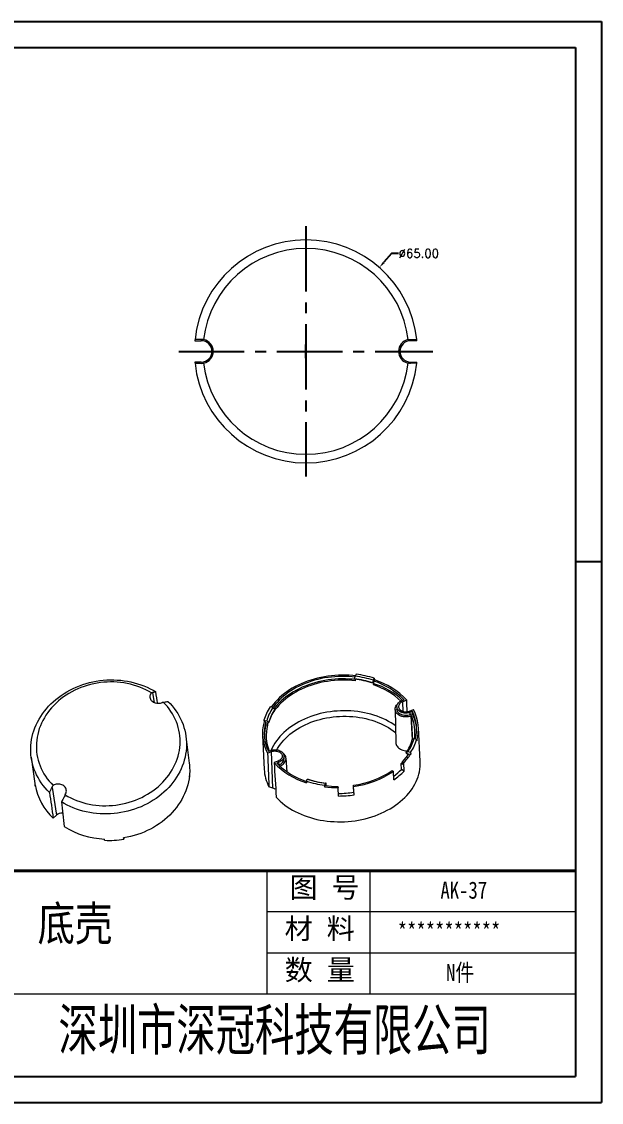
# Model space of a CAD drawing. Header units: inches. Extents: x 898 to 1873, y 462 to 777.
# Drawn here: x 1703.6 to 1872.6, y 462.3 to 777.3 of the extents above; entities that cross this region are included whole.
import ezdxf

# ---------------------------------------------------------------- set-up
doc = ezdxf.new("R2010")
doc.units = ezdxf.units.IN
doc.linetypes.add('CENTER2', pattern=[28.575, 19.05, -3.175, 3.175, -3.175])
doc.layers.add('文字', color=81, linetype='Continuous')
doc.layers.add('粗实线', color=7, linetype='Continuous', lineweight=30)
doc.layers.add('细实线', color=3, linetype='Continuous', lineweight=9)
doc.styles.get("Standard").update_dxf_attribs({"font": 'txt', "bigfont": 'gbcbig.shx'})
doc.styles.add('宋体', font='', dxfattribs={"width": 0.8, "height": 3.5})
doc.styles.add('长仿宋', font='', dxfattribs={"width": 0.7, "height": 4})
doc.styles.get('宋体').set_extended_font_data('SimSun')
doc.styles.get('长仿宋').set_extended_font_data('SimSun')
doc.dimstyles.new('2.5', dxfattribs={"dimtxt": 2.5, "dimasz": 2, "dimexe": 0.18, "dimexo": 0.0625, "dimgap": 0.09, "dimtad": 0, "dimtih": 1, "dimtoh": 1, "dimzin": 0, "dimdsep": 46, "dimtxsty": 'Standard', "dimcen": 2, "dimadec": 0, "dimazin": 0, "dimtfac": 1, "dimtofl": 0, "dimtmove": 0, "dimatfit": 3, "dimfxl": 1, "dimtolj": 1, "dimtzin": 0, "dimarcsym": 0})

# ---------------------------------------------------------------- blocks, each defined once
blk = doc.blocks.new('*D36')
at = {"color": 0, "lineweight": -2}
for p, q in [((1811.49, 709.78), (1809.22, 707.19)), ((1813.49, 709.78), (1811.49, 709.78)), ((1784.49, 681.23), (1788.49, 681.23)), ((1786.49, 679.23), (1786.49, 683.23))]:
    blk.add_line(p, q, dxfattribs=at)
at = {"color": 0}
blk.add_solid([(1808.97, 707.41), (1809.47, 706.97), (1807.9, 705.68)], dxfattribs=at)
at = {"layer": 'Defpoints', "color": 0}
for p in [(1807.9, 705.68), (1765.09, 656.78)]:
    blk.add_point(p, dxfattribs=at)
at = {"color": 0, "insert": (1819.41, 709.78), "char_height": 2.5, "attachment_point": 5}
blk.add_mtext('\\A1;∅65.00', dxfattribs=at)

msp = doc.modelspace()

# ---------------------------------------------------------------- linework, layer by layer
for p, q in [((1427.12, 777.347), (1872.62, 777.347)), ((1872.62, 777.347), (1872.62, 462.347)), ((1442.12, 769.847), (1865.12, 769.847)), ((1865.12, 769.847), (1865.12, 469.847)), ((1872.62, 619.847), (1865.12, 619.847)), ((1442.12, 469.847), (1865.12, 469.847)), ((1427.12, 462.347), (1872.62, 462.347))]:
    msp.add_line(p, q)
at = {"color": 1, "linetype": 'CENTER2'}
for p, q in [((1786.494, 717.731), (1786.494, 644.731)), ((1749.494, 681.231), (1823.494, 681.231))]:
    msp.add_line(p, q, dxfattribs=at)
at = {"color": 7, "linetype": 'Continuous', "lineweight": 15}
for p, q in [((1754.143, 684.33), (1755.994, 684.33)), ((1755.994, 684.719), (1755.994, 684.33)), ((1816.994, 684.719), (1816.994, 684.33)), ((1818.846, 684.33), (1816.994, 684.33)), ((1755.994, 678.132), (1754.143, 678.132)), ((1755.994, 677.743), (1755.994, 678.132)), ((1816.994, 677.743), (1816.994, 678.132)), ((1816.994, 678.132), (1818.846, 678.132)), ((1800.668, 585.772), (1800.769, 586.258)), ((1800.808, 586.253), (1800.869, 586.545)), ((1801.14, 587.13), (1800.869, 586.545)), ((1806.168, 585.374), (1806.439, 585.959)), ((1806.439, 585.959), (1806.464, 585.474)), ((1800.673, 585.675), (1800.668, 585.772)), ((1800.838, 585.655), (1800.861, 585.187)), ((1806.072, 585.094), (1805.971, 584.608)), ((1805.976, 584.511), (1805.971, 584.608)), ((1805.976, 584.511), (1806.089, 584.755)), ((1806.089, 584.755), (1806.072, 585.094)), ((1806.168, 585.374), (1806.107, 585.082)), ((1806.107, 585.082), (1806.161, 584.016)), ((1806.161, 584.016), (1806.33, 584.381)), ((1806.464, 585.474), (1806.294, 585.108)), ((1806.33, 584.381), (1806.294, 585.108)), ((1814.496, 579.463), (1815.133, 579.706)), ((1776.853, 577.411), (1776.052, 577.588)), ((1776.853, 577.411), (1777.407, 576.906)), ((1777.412, 576.809), (1777.407, 576.906)), ((1812.49, 576.904), (1812.729, 567.198)), ((1812.998, 577.617), (1813.034, 576.889)), ((1815.89, 579.571), (1814.728, 579.129)), ((1816.649, 576.372), (1817.81, 576.814)), ((1774.262, 573.72), (1774.286, 573.236)), ((1774.262, 573.72), (1775.063, 573.544)), ((1775.617, 573.038), (1775.063, 573.544)), ((1777.105, 576.332), (1777.114, 576.155)), ((1817.518, 576.281), (1816.881, 576.038)), ((1816.917, 575.311), (1816.881, 576.038)), ((1817.555, 575.553), (1816.917, 575.311)), ((1817.254, 575.002), (1817.158, 574.966)), ((1817.555, 575.553), (1817.518, 576.281)), ((1774.787, 573.125), (1774.286, 573.236)), ((1774.787, 573.125), (1774.823, 572.398)), ((1774.823, 572.398), (1775.324, 572.287)), ((1775.288, 573.015), (1775.324, 572.287)), ((1775.288, 573.015), (1775.622, 572.941)), ((1775.622, 572.941), (1775.617, 573.038)), ((1819.776, 561.668), (1819.281, 571.608)), ((1752.573, 561.246), (1751.55, 568.948)), ((1773.837, 569.342), (1774.333, 559.402)), ((1817.491, 568.106), (1818.006, 568.376)), ((1818.006, 568.376), (1818.808, 568.2)), ((1818.808, 568.2), (1818.832, 567.715)), ((1775.307, 564.137), (1776.469, 564.578)), ((1775.599, 564.67), (1776.237, 564.912)), ((1776.888, 553.938), (1776.469, 564.578)), ((1816.216, 564.509), (1815.701, 564.239)), ((1815.706, 564.142), (1815.701, 564.239)), ((1815.706, 564.142), (1816.04, 564.068)), ((1816.04, 564.068), (1816.076, 563.341)), ((1817.017, 564.332), (1816.216, 564.509)), ((1816.541, 563.958), (1817.041, 563.847)), ((1817.017, 564.332), (1817.041, 563.847)), ((1706.446, 562.959), (1707.469, 555.257)), ((1778.389, 561.821), (1777.228, 561.379)), ((1778.622, 561.487), (1777.985, 561.245)), ((1778.658, 560.76), (1778.511, 560.704)), ((1778.658, 560.76), (1778.622, 561.487)), ((1780.156, 562.607), (1780.12, 563.334)), ((1780.997, 558.671), (1780.696, 562.676)), ((1814.352, 559.407), (1814.267, 561.105)), ((1814.664, 560.864), (1814.267, 561.105)), ((1814.664, 560.864), (1814.628, 561.591)), ((1815.024, 561.35), (1814.628, 561.591)), ((1815.145, 558.925), (1815.024, 561.35)), ((1816.105, 563.334), (1816.076, 563.341)), ((1778.838, 560.391), (1778.899, 560.414)), ((1811.618, 559.06), (1812.015, 558.819)), ((1812.136, 556.394), (1812.015, 558.819)), ((1815.145, 558.925), (1814.352, 559.407)), ((1707.584, 554.52), (1707.536, 554.878)), ((1707.584, 554.52), (1707.604, 554.521)), ((1752.616, 557.184), (1752.524, 557.179)), ((1752.616, 557.184), (1752.568, 557.542)), ((1786.63, 555.962), (1786.901, 556.546)), ((1786.63, 555.962), (1786.654, 555.477)), ((1786.901, 556.546), (1786.976, 556.547)), ((1787.012, 556.535), (1787.137, 556.537)), ((1792.201, 555.375), (1791.929, 554.791)), ((1791.929, 554.791), (1791.953, 554.306)), ((1791.953, 554.306), (1792.123, 554.671)), ((1792.276, 555.376), (1792.201, 555.375)), ((1792.276, 555.376), (1792.293, 555.036)), ((1792.293, 555.036), (1792.312, 554.648)), ((1792.44, 555.373), (1792.314, 555.371)), ((1792.331, 555.032), (1792.314, 555.371)), ((1792.331, 555.032), (1792.444, 555.276)), ((1792.444, 555.276), (1792.44, 555.373)), ((1795.841, 554.446), (1795.876, 554.067)), ((1800.412, 554.406), (1800.377, 554.785)), ((1800.414, 554.057), (1800.377, 554.785)), ((1800.463, 552.739), (1800.379, 554.436)), ((1800.414, 554.057), (1800.379, 554.436)), ((1800.533, 551.981), (1800.412, 554.406)), ((1712.499, 554.157), (1713.757, 546.015)), ((1795.997, 551.643), (1795.876, 554.067)), ((1800.533, 551.981), (1800.463, 552.739)), ((1713.757, 546.015), (1712.868, 545.176)), ((1727.824, 538.737), (1727.776, 539.095)), ((1733.409, 539.059), (1733.361, 539.417)), ((1733.397, 539.423), (1733.409, 539.059))]:
    msp.add_line(p, q, dxfattribs=at)
at = {"color": 8, "linetype": 'Continuous', "lineweight": 15}
for p, q in [((1741.789, 581.798), (1742.248, 578.831)), ((1814.84, 576.292), (1814.728, 579.129)), ((1817.568, 568.146), (1817.158, 574.966)), ((1778.904, 560.331), (1778.899, 560.414))]:
    msp.add_line(p, q, dxfattribs=at)
at = {"color": 7, "linetype": 'Continuous', "lineweight": 15, "flags": 128}
for points in [[(1800.928, 586.673), (1800.142, 586.755), (1799.112, 586.832), (1798.077, 586.874), (1797.039, 586.882), (1795.999, 586.856), (1794.961, 586.796), (1793.926, 586.701), (1792.897, 586.573), (1791.875, 586.41), (1790.864, 586.215), (1789.864, 585.987), (1788.878, 585.726), (1787.908, 585.434), (1786.956, 585.11), (1786.024, 584.755), (1785.114, 584.371), (1784.228, 583.958), (1783.368, 583.516), (1782.536, 583.048), (1781.733, 582.553), (1780.96, 582.033), (1780.221, 581.488), (1779.515, 580.921), (1778.845, 580.332), (1778.212, 579.722), (1777.618, 579.093), (1777.063, 578.446), (1776.549, 577.782), (1776.36, 577.52)], [(1800.818, 586.301), (1800, 586.385), (1798.998, 586.457), (1797.991, 586.497), (1796.981, 586.503), (1795.97, 586.476), (1794.96, 586.416), (1793.954, 586.323), (1792.953, 586.197), (1791.96, 586.038), (1790.976, 585.848), (1790.003, 585.625), (1789.044, 585.371), (1788.101, 585.086), (1787.175, 584.771), (1786.269, 584.427), (1785.384, 584.053), (1784.522, 583.651), (1783.685, 583.222), (1782.875, 582.767), (1782.093, 582.286), (1781.341, 581.781), (1780.621, 581.252), (1779.934, 580.701), (1779.281, 580.129), (1778.663, 579.536), (1778.083, 578.925), (1777.541, 578.297), (1777.039, 577.652), (1776.858, 577.403)], [(1711.729, 552.677), (1711.083, 553.337), (1710.473, 554.022), (1709.901, 554.731), (1709.368, 555.463), (1708.875, 556.217), (1708.423, 556.99), (1708.012, 557.781), (1707.644, 558.589), (1707.319, 559.412), (1707.038, 560.248), (1706.802, 561.096), (1706.611, 561.954), (1706.465, 562.82), (1706.365, 563.692), (1706.311, 564.568), (1706.303, 565.448), (1706.341, 566.328), (1706.426, 567.208), (1706.555, 568.085), (1706.731, 568.958), (1706.951, 569.825), (1707.217, 570.684), (1707.526, 571.533), (1707.879, 572.371), (1708.275, 573.196), (1708.713, 574.007), (1709.193, 574.8), (1709.712, 575.576), (1710.271, 576.333), (1710.867, 577.068), (1711.501, 577.781), (1712.169, 578.47), (1712.873, 579.133), (1713.608, 579.77), (1714.375, 580.379), (1715.172, 580.958), (1715.997, 581.507), (1716.848, 582.024), (1717.724, 582.509), (1718.622, 582.96), (1719.542, 583.377), (1720.481, 583.758), (1721.437, 584.103), (1722.409, 584.411), (1723.393, 584.682), (1724.39, 584.915), (1725.395, 585.109), (1726.408, 585.265), (1727.427, 585.381), (1728.448, 585.458), (1729.47, 585.495), (1730.492, 585.493), (1731.511, 585.45), (1732.524, 585.369), (1733.53, 585.248), (1734.527, 585.088), (1735.513, 584.889), (1736.486, 584.651), (1737.443, 584.376), (1738.384, 584.063), (1739.305, 583.713), (1740.205, 583.328), (1741.083, 582.907), (1741.936, 582.452), (1742.763, 581.963)], [(1741.451, 581.709), (1740.65, 582.173), (1739.823, 582.604), (1738.972, 582.999), (1738.099, 583.359), (1737.205, 583.682), (1736.293, 583.969), (1735.365, 584.217), (1734.422, 584.427), (1733.467, 584.599), (1732.502, 584.731), (1731.529, 584.824), (1730.55, 584.877), (1729.568, 584.89), (1728.584, 584.864), (1727.6, 584.798), (1726.62, 584.692), (1725.644, 584.547), (1724.676, 584.363), (1723.716, 584.14), (1722.769, 583.879), (1721.834, 583.58), (1720.915, 583.245), (1720.014, 582.873), (1719.133, 582.466), (1718.273, 582.025), (1717.436, 581.55), (1716.624, 581.042), (1715.84, 580.504), (1715.084, 579.935), (1714.359, 579.337), (1713.666, 578.712), (1713.006, 578.06), (1712.381, 577.384), (1711.793, 576.685), (1711.243, 575.964), (1710.731, 575.223), (1710.26, 574.463), (1709.829, 573.687), (1709.441, 572.895), (1709.095, 572.09), (1708.793, 571.274), (1708.535, 570.447), (1708.323, 569.613), (1708.155, 568.773), (1708.034, 567.928), (1707.958, 567.082), (1707.928, 566.234), (1707.945, 565.388), (1708.008, 564.545), (1708.117, 563.708), (1708.272, 562.877), (1708.472, 562.055), (1708.717, 561.243), (1709.007, 560.444), (1709.34, 559.659), (1709.717, 558.89), (1710.136, 558.139), (1710.596, 557.406), (1711.097, 556.695), (1711.637, 556.006), (1712.215, 555.34), (1712.829, 554.701)], [(1800.861, 585.187), (1799.859, 585.29), (1798.85, 585.359), (1797.836, 585.394), (1796.819, 585.395), (1795.801, 585.361), (1794.786, 585.292), (1793.774, 585.19), (1792.769, 585.053), (1791.771, 584.883), (1790.785, 584.679), (1789.811, 584.443), (1788.853, 584.174), (1787.911, 583.873), (1786.988, 583.542), (1786.087, 583.18), (1785.209, 582.788), (1784.356, 582.368), (1783.529, 581.92), (1782.732, 581.445), (1781.965, 580.944), (1781.23, 580.419), (1780.529, 579.87), (1779.863, 579.299), (1779.235, 578.707), (1778.644, 578.095), (1778.093, 577.465), (1777.583, 576.818), (1777.114, 576.155)], [(1800.842, 585.575), (1800.036, 585.658), (1799.034, 585.73), (1798.027, 585.77), (1797.017, 585.776), (1796.006, 585.749), (1794.997, 585.689), (1793.99, 585.596), (1792.989, 585.47), (1791.996, 585.311), (1791.012, 585.12), (1790.039, 584.898), (1789.081, 584.644), (1788.137, 584.359), (1787.212, 584.044), (1786.305, 583.699), (1785.42, 583.326), (1784.559, 582.924), (1783.722, 582.495), (1782.911, 582.04), (1782.13, 581.559), (1781.378, 581.053), (1780.657, 580.525), (1779.97, 579.974), (1779.317, 579.401), (1778.7, 578.809), (1778.12, 578.198), (1777.578, 577.57), (1777.201, 577.093)], [(1744.93, 578.997), (1744.643, 578.838), (1744.336, 578.713), (1744.013, 578.625), (1743.681, 578.575), (1743.347, 578.565), (1743.015, 578.594), (1742.693, 578.662), (1742.387, 578.767), (1742.102, 578.909), (1741.844, 579.083), (1741.617, 579.287), (1741.426, 579.517), (1741.275, 579.768), (1741.165, 580.036), (1741.1, 580.317), (1741.08, 580.603), (1741.107, 580.891), (1741.178, 581.175), (1741.293, 581.45), (1741.451, 581.709)], [(1746.268, 579.229), (1746.914, 578.57), (1747.523, 577.884), (1748.095, 577.175), (1748.628, 576.443), (1749.122, 575.69), (1749.574, 574.916), (1749.985, 574.125), (1750.353, 573.317), (1750.678, 572.494), (1750.958, 571.658), (1751.195, 570.81), (1751.386, 569.952), (1751.531, 569.087), (1751.631, 568.215), (1751.685, 567.338), (1751.693, 566.458), (1751.655, 565.578), (1751.571, 564.698), (1751.441, 563.821), (1751.266, 562.948), (1751.045, 562.081), (1750.78, 561.222), (1750.47, 560.373), (1750.117, 559.535), (1749.721, 558.71), (1749.283, 557.9), (1748.804, 557.106), (1748.285, 556.33), (1747.726, 555.573), (1747.129, 554.838), (1746.496, 554.125), (1745.827, 553.436), (1745.124, 552.773), (1744.388, 552.136), (1743.621, 551.528), (1742.825, 550.948), (1742, 550.399), (1741.149, 549.882), (1740.273, 549.397), (1739.375, 548.946), (1738.455, 548.53), (1737.516, 548.148), (1736.56, 547.803), (1735.588, 547.495), (1734.603, 547.224), (1733.607, 546.991), (1732.601, 546.797), (1731.588, 546.642), (1730.57, 546.525), (1729.549, 546.449), (1728.526, 546.411), (1727.505, 546.414), (1726.486, 546.456), (1725.473, 546.537), (1724.466, 546.659), (1723.469, 546.819), (1722.484, 547.018), (1721.511, 547.255), (1720.553, 547.531), (1719.613, 547.843), (1718.692, 548.193), (1717.792, 548.579), (1716.914, 549), (1716.061, 549.455), (1715.234, 549.944)], [(1716.308, 551.988), (1717.109, 551.524), (1717.936, 551.094), (1718.787, 550.698), (1719.66, 550.338), (1720.554, 550.015), (1721.466, 549.729), (1722.394, 549.48), (1723.337, 549.27), (1724.292, 549.099), (1725.257, 548.966), (1726.23, 548.874), (1727.209, 548.82), (1728.191, 548.807), (1729.175, 548.833), (1730.159, 548.9), (1731.139, 549.005), (1732.115, 549.151), (1733.083, 549.335), (1734.043, 549.558), (1734.99, 549.819), (1735.925, 550.117), (1736.843, 550.453), (1737.745, 550.824), (1738.626, 551.231), (1739.486, 551.673), (1740.323, 552.148), (1741.135, 552.655), (1741.919, 553.194), (1742.675, 553.763), (1743.4, 554.36), (1744.093, 554.985), (1744.753, 555.637), (1745.377, 556.313), (1745.966, 557.012), (1746.516, 557.733), (1747.028, 558.475), (1747.499, 559.234), (1747.93, 560.011), (1748.318, 560.802), (1748.664, 561.607), (1748.966, 562.424), (1749.223, 563.25), (1749.436, 564.084), (1749.604, 564.924), (1749.725, 565.769), (1749.801, 566.616), (1749.83, 567.463), (1749.814, 568.309), (1749.751, 569.152), (1749.642, 569.99), (1749.487, 570.821), (1749.287, 571.643), (1749.042, 572.454), (1748.752, 573.253), (1748.418, 574.038), (1748.042, 574.807), (1747.623, 575.559), (1747.163, 576.291), (1746.662, 577.003), (1746.122, 577.692), (1745.544, 578.357), (1744.93, 578.997)], [(1812.608, 572.099), (1812.085, 572.463), (1811.347, 572.935), (1810.578, 573.381), (1809.78, 573.8), (1808.955, 574.192), (1808.105, 574.555), (1807.23, 574.888), (1806.334, 575.192), (1805.419, 575.465), (1804.485, 575.706), (1803.535, 575.916), (1802.572, 576.094), (1801.596, 576.239), (1800.611, 576.351), (1799.618, 576.429), (1798.62, 576.475), (1797.619, 576.487), (1796.616, 576.465), (1795.614, 576.411), (1794.615, 576.322), (1793.621, 576.201), (1792.635, 576.047), (1791.657, 575.86), (1790.692, 575.642), (1789.74, 575.391), (1788.804, 575.109), (1787.885, 574.797), (1786.986, 574.455), (1786.108, 574.084), (1785.254, 573.685), (1784.425, 573.258), (1783.623, 572.805), (1782.849, 572.325), (1782.106, 571.822), (1781.395, 571.295), (1780.718, 570.745), (1780.075, 570.175), (1779.468, 569.584), (1778.9, 568.975), (1778.369, 568.348), (1777.879, 567.705), (1777.43, 567.047), (1777.023, 566.377), (1776.658, 565.694), (1776.337, 565.001), (1776.311, 564.94)], [(1817.158, 574.966), (1816.798, 574.848), (1816.422, 574.761), (1816.036, 574.708), (1815.646, 574.689), (1815.256, 574.703), (1814.874, 574.752), (1814.504, 574.833), (1814.152, 574.946), (1813.822, 575.09), (1813.521, 575.262), (1813.251, 575.46), (1813.018, 575.68), (1812.824, 575.92), (1812.672, 576.176), (1812.565, 576.445), (1812.504, 576.722), (1812.49, 577.003), (1812.523, 577.285), (1812.603, 577.562), (1812.728, 577.832), (1812.897, 578.09), (1813.108, 578.333), (1813.188, 578.412)], [(1816.881, 576.038), (1816.556, 575.933), (1816.216, 575.859), (1815.867, 575.817), (1815.514, 575.809), (1815.165, 575.833), (1814.825, 575.891), (1814.499, 575.98), (1814.194, 576.1), (1813.915, 576.247), (1813.666, 576.421), (1813.451, 576.617), (1813.275, 576.833), (1813.14, 577.064), (1813.048, 577.307), (1813.002, 577.558), (1813.002, 577.812), (1813.047, 578.065), (1813.138, 578.313), (1813.273, 578.55), (1813.449, 578.775), (1813.663, 578.982), (1813.912, 579.167), (1814.191, 579.329), (1814.496, 579.463)], [(1816.917, 575.311), (1816.592, 575.206), (1816.252, 575.132), (1815.903, 575.09), (1815.551, 575.081), (1815.201, 575.106), (1814.861, 575.163), (1814.536, 575.253), (1814.231, 575.372), (1813.951, 575.52), (1813.702, 575.693), (1813.487, 575.89), (1813.311, 576.105), (1813.176, 576.337), (1813.085, 576.58), (1813.038, 576.831), (1813.034, 576.889)], [(1814.728, 579.129), (1814.449, 579.004), (1814.198, 578.85), (1813.98, 578.672), (1813.8, 578.474), (1813.663, 578.259), (1813.57, 578.033), (1813.525, 577.8), (1813.529, 577.566), (1813.58, 577.337), (1813.679, 577.117), (1813.822, 576.911), (1814.007, 576.723), (1814.23, 576.559), (1814.486, 576.421), (1814.768, 576.313), (1815.07, 576.237), (1815.387, 576.195), (1815.71, 576.188), (1816.033, 576.215), (1816.348, 576.277), (1816.649, 576.372)], [(1778.003, 565.111), (1778.209, 565.474), (1778.612, 566.116), (1779.056, 566.744), (1779.54, 567.358), (1780.062, 567.956), (1780.622, 568.536), (1781.218, 569.098), (1781.849, 569.64), (1782.514, 570.16), (1783.21, 570.659), (1783.938, 571.134), (1784.694, 571.584), (1785.477, 572.009), (1786.287, 572.408), (1787.12, 572.779), (1787.975, 573.123), (1788.849, 573.437), (1789.743, 573.722), (1790.652, 573.977), (1791.575, 574.201), (1792.511, 574.394), (1793.457, 574.556), (1794.41, 574.685), (1795.37, 574.782), (1796.333, 574.847), (1797.298, 574.879), (1798.262, 574.878), (1799.224, 574.845), (1800.181, 574.779), (1801.132, 574.68), (1802.073, 574.55), (1803.003, 574.387), (1803.921, 574.193), (1804.823, 573.967), (1805.708, 573.711), (1806.574, 573.425), (1807.419, 573.109), (1808.242, 572.765), (1809.039, 572.392), (1809.811, 571.992), (1810.554, 571.566), (1811.268, 571.115), (1811.95, 570.639), (1812.6, 570.14), (1812.658, 570.093)], [(1812.729, 567.198), (1812.751, 566.956), (1812.82, 566.674), (1812.933, 566.401), (1813.089, 566.139), (1813.286, 565.894), (1813.521, 565.667), (1813.793, 565.462), (1814.095, 565.281), (1814.426, 565.127), (1814.78, 565.003), (1815.153, 564.909), (1815.54, 564.847), (1815.936, 564.817), (1816.068, 564.815)], [(1776.237, 564.912), (1776.562, 565.017), (1776.902, 565.091), (1777.251, 565.133), (1777.603, 565.142), (1777.952, 565.117), (1778.293, 565.06), (1778.618, 564.97), (1778.923, 564.851), (1779.203, 564.703), (1779.452, 564.53), (1779.667, 564.333), (1779.843, 564.118), (1779.978, 563.886), (1780.069, 563.643), (1780.116, 563.392), (1780.116, 563.138), (1780.07, 562.886), (1779.979, 562.638), (1779.845, 562.4), (1779.669, 562.176), (1779.455, 561.969), (1779.206, 561.783), (1778.927, 561.622), (1778.622, 561.487)], [(1776.469, 564.578), (1776.769, 564.673), (1777.084, 564.735), (1777.407, 564.763), (1777.731, 564.755), (1778.047, 564.713), (1778.35, 564.637), (1778.632, 564.529), (1778.887, 564.391), (1779.11, 564.227), (1779.295, 564.04), (1779.439, 563.834), (1779.538, 563.613), (1779.589, 563.384), (1779.592, 563.15), (1779.547, 562.918), (1779.455, 562.692), (1779.317, 562.477), (1779.138, 562.278), (1778.92, 562.1), (1778.668, 561.947), (1778.389, 561.821)], [(1778.899, 560.414), (1779.238, 560.562), (1779.551, 560.738), (1779.834, 560.939), (1780.083, 561.163), (1780.293, 561.405), (1780.462, 561.664), (1780.587, 561.933), (1780.667, 562.211), (1780.7, 562.493), (1780.686, 562.774), (1780.625, 563.051), (1780.518, 563.319), (1780.366, 563.576), (1780.172, 563.816), (1779.939, 564.036), (1779.851, 564.106)], [(1777.857, 551.289), (1778.425, 550.687), (1779.031, 550.106), (1779.674, 549.546), (1780.352, 549.009), (1781.063, 548.494), (1781.808, 548.005), (1782.583, 547.54), (1783.387, 547.102), (1784.219, 546.692), (1785.078, 546.309), (1785.96, 545.955), (1786.865, 545.631), (1787.791, 545.337), (1788.736, 545.074), (1789.697, 544.842), (1790.673, 544.642), (1791.663, 544.475), (1792.663, 544.34), (1793.672, 544.237), (1794.688, 544.168), (1795.709, 544.133), (1796.733, 544.13), (1797.757, 544.161), (1798.78, 544.225), (1799.799, 544.322), (1800.813, 544.452), (1801.819, 544.614), (1802.815, 544.809), (1803.8, 545.036), (1804.771, 545.294), (1805.727, 545.584), (1806.664, 545.903), (1807.583, 546.252), (1808.48, 546.631), (1809.353, 547.037), (1810.202, 547.471), (1811.024, 547.931), (1811.818, 548.417), (1812.582, 548.928), (1813.314, 549.462), (1814.013, 550.018), (1814.678, 550.596), (1815.307, 551.194), (1815.899, 551.811), (1816.453, 552.446), (1816.968, 553.097), (1817.442, 553.764), (1817.874, 554.444), (1818.265, 555.136), (1818.612, 555.839), (1818.916, 556.552), (1819.175, 557.273), (1819.389, 558.001), (1819.558, 558.733), (1819.681, 559.47), (1819.759, 560.208), (1819.79, 560.947), (1819.776, 561.668)], [(1814.267, 561.105), (1814.52, 561.373), (1814.633, 561.496)], [(1815.726, 562.839), (1815.877, 563.051), (1816.076, 563.341)], [(1707.469, 555.257), (1707.489, 555.113), (1707.584, 554.52)], [(1716.308, 551.988), (1716.465, 552.248), (1716.581, 552.522), (1716.652, 552.806), (1716.678, 553.094), (1716.659, 553.381), (1716.594, 553.661), (1716.484, 553.929), (1716.333, 554.181), (1716.142, 554.411), (1715.915, 554.614), (1715.657, 554.789), (1715.372, 554.93), (1715.065, 555.035), (1714.744, 555.103), (1714.412, 555.132), (1714.078, 555.122), (1713.746, 555.072), (1713.423, 554.984), (1713.116, 554.86), (1712.829, 554.701)], [(1752.568, 557.542), (1752.446, 556.651), (1752.277, 555.765), (1752.061, 554.884), (1751.799, 554.011), (1751.491, 553.148), (1751.139, 552.296), (1750.742, 551.457), (1750.302, 550.633), (1749.819, 549.826), (1749.295, 549.037), (1748.731, 548.269), (1748.127, 547.521), (1747.485, 546.797), (1746.807, 546.098), (1746.094, 545.425), (1745.347, 544.779), (1744.568, 544.163), (1743.758, 543.576), (1742.92, 543.021), (1742.054, 542.498), (1741.163, 542.01), (1740.249, 541.555), (1739.314, 541.137), (1738.358, 540.755), (1737.386, 540.41), (1736.398, 540.103), (1735.396, 539.835), (1734.383, 539.607), (1733.361, 539.417)], [(1777.359, 553.74), (1777.689, 553.793), (1777.701, 553.795)]]:
    msp.add_lwpolyline(points, dxfattribs=at)
at = {"color": 7, "linetype": 'Continuous', "lineweight": 15}
for centre, radius, start, end in [((1786.494, 681.231), 32.5, 6.10493, 173.89507), ((1786.494, 681.231), 30, 6.56508, 173.43492), ((1786.494, 681.231), 32.5, 173.89507, 174.52914), ((1755.994, 681.231), 3.099, 270, 90), ((1755.994, 681.231), 3.5, 281.48218, 78.51782), ((1816.994, 681.231), 3.5, 101.48218, 258.51782), ((1816.994, 681.231), 3.099, 90, 270), ((1786.494, 681.231), 32.5, 5.47086, 6.10493), ((1786.494, 681.231), 32.5, 185.47086, 186.10493), ((1786.494, 681.231), 32.5, 186.10493, 353.89507), ((1786.494, 681.231), 30, 186.56508, 353.43492), ((1786.494, 681.231), 32.5, 353.89507, 354.52914), ((1797.335, 557.492), 28.97, 83.11466, 83.19159), ((1797.586, 559.113), 27.627, 71.90149, 83.1751), ((1797.627, 558.654), 28.691, 72.11262, 82.96694), ((1797.572, 559.007), 26.943, 71.83614, 83.40058), ((1797.577, 558.91), 26.943, 71.83614, 83.40058), ((1798.134, 560.958), 25.408, 71.7104, 71.79437), ((1799.897, 564.109), 20.869, 46.80666, 72.5329), ((1800.089, 565.025), 21.02, 44.29926, 72.8301), ((1800.01, 564.038), 21.302, 46.61317, 72.7401), ((1800.359, 565.247), 21.128, 42.68597, 73.20619), ((1787.667, 569.863), 13.95, 146.37227, 163.94573), ((1787.997, 569.905), 13.436, 146.03639, 164.28642), ((1788.237, 569.545), 13.094, 145.79769, 164.52854), ((1788.242, 569.448), 13.094, 145.79769, 164.52854), ((1807.202, 571.016), 12.089, 344.15411, 28.65872), ((1806.823, 570.263), 11.457, 350.39607, 24.43337), ((1806.985, 571.002), 11.782, 346.63654, 26.61783), ((1806.805, 570.205), 12.006, 4.84009, 26.45118), ((1785.916, 569.935), 12.089, 164.15411, 208.65872), ((1786.139, 569.949), 11.788, 164.37093, 206.60912), ((1786.191, 569.207), 11.808, 164.32017, 180.97953), ((1786.366, 569.236), 11.456, 164.55109, 203.02692), ((1804.871, 571.599), 13.094, 325.79769, 344.52854), ((1805.072, 572.015), 13.436, 326.03639, 344.28642), ((1805.402, 572.058), 13.95, 326.37227, 343.94573), ((1802.769, 573.131), 16.547, 315.78015, 326.33276), ((1735.905, 559.04), 16.813, 353.66083, 7.53824), ((1792.758, 575.703), 21.128, 222.68597, 253.20619), ((1792.993, 575.879), 20.962, 224.27844, 252.33789), ((1778.122, 562.725), 2.037, 285.24624, 356.65519), ((1802.919, 573.189), 16.932, 315.63639, 326.51584), ((1786.573, 560.052), 12.258, 183.04049, 207.64611), ((1796.673, 581.44), 26.912, 277.91171, 303.73484), ((1796.674, 581.694), 27.543, 277.79931, 303.84725), ((1800.603, 572.727), 19.143, 306.85839, 315.90897), ((1800.588, 573.177), 20.372, 304.53167, 315.60757), ((1724.943, 558.128), 17.708, 190.57574, 227.00482), ((1795.442, 583.266), 28.691, 252.11262, 262.96694), ((1795.484, 582.807), 27.627, 251.90149, 263.1751), ((1794.95, 580.671), 25.408, 251.7104, 251.79437), ((1795.536, 582.137), 26.943, 251.83614, 263.40058), ((1795.812, 584.754), 30.308, 263.00961, 270.05597), ((1795.749, 584.137), 28.97, 263.11466, 263.19159), ((1795.766, 583.798), 28.97, 263.11466, 263.19159), ((1795.794, 585.087), 31.02, 262.88787, 270.15147), ((1795.961, 582.449), 30.049, 269.99606, 278.61654), ((1795.926, 583.151), 31.508, 270.12847, 278.40729), ((1715.402, 544.219), 2.435, 85.60444, 132.48621), ((1728.768, 563.195), 24.12, 238.06518, 267.64186), ((1729.102, 565.158), 26.452, 267.23076, 279.37102)]:
    msp.add_arc(centre, radius, start, end, dxfattribs=at)
for centre, major_axis, ratio, start_param, end_param in [((1738.416, 495.023), (-104.744, 679.959), 0.0256817, 4.8316091, 4.8366432), ((1792.266, 656.549), (-34.794, 888.385), 0.0232519, 4.6209253, 4.6247206), ((1790.188, 698.224), (-52.415, 874.969), 0.0226472, 4.5618564, 4.5697331), ((1792.266, 656.549), (-34.794, 888.385), 0.0232519, 1.674097, 1.6851635), ((1792.266, 656.549), (-54.952, 917.306), 0.0226472, 1.6733758, 1.6844424), ((1738.416, 495.023), (-104.744, 679.959), 0.0256817, 1.4819483, 1.4930149), ((1738.416, 495.023), (-71.753, 654.264), 0.0260127, 1.4839024, 1.494969)]:
    msp.add_ellipse(centre, major_axis=major_axis, ratio=ratio, start_param=start_param, end_param=end_param, dxfattribs=at)
for points in [[(1755.994, 684.719), (1755.389, 684.708), (1754.784, 684.698), (1754.179, 684.687)], [(1756.691, 684.661), (1756.462, 684.703), (1756.229, 684.723), (1755.994, 684.719)], [(1816.298, 684.661), (1816.528, 684.704), (1816.76, 684.723), (1816.994, 684.719)], [(1816.994, 684.719), (1817.6, 684.708), (1818.205, 684.698), (1818.81, 684.687)], [(1754.179, 677.775), (1754.784, 677.764), (1755.389, 677.754), (1755.994, 677.743)], [(1755.994, 677.743), (1756.229, 677.739), (1756.461, 677.759), (1756.691, 677.801)], [(1818.81, 677.775), (1818.205, 677.764), (1817.6, 677.754), (1816.994, 677.743)], [(1741.789, 581.798), (1741.663, 581.776), (1741.551, 581.747), (1741.451, 581.709)], [(1742.763, 581.963), (1742.438, 581.908), (1742.114, 581.853), (1741.789, 581.798)], [(1744.93, 578.997), (1745.072, 579), (1745.205, 579.015), (1745.327, 579.039)], [(1745.327, 579.039), (1745.641, 579.103), (1745.954, 579.166), (1746.268, 579.229)], [(1711.729, 552.677), (1711.985, 553.171), (1712.242, 553.664), (1712.499, 554.157)], [(1716.036, 551.399), (1715.769, 550.914), (1715.501, 550.429), (1715.234, 549.944)], [(1716.308, 551.988), (1716.23, 551.783), (1716.14, 551.587), (1716.036, 551.399)], [(1776.888, 553.938), (1776.497, 554.08), (1776.106, 554.222), (1775.715, 554.364)], [(1777.359, 553.74), (1777.196, 553.817), (1777.039, 553.883), (1776.888, 553.938)]]:
    msp.add_open_spline(points, degree=3, dxfattribs=at)
for points in [[(1816.994, 677.743), (1816.876, 677.741), (1816.759, 677.745), (1816.527, 677.765), (1816.412, 677.78), (1816.298, 677.801)], [(1712.499, 554.157), (1712.549, 554.254), (1712.602, 554.347), (1712.712, 554.528), (1712.769, 554.616), (1712.829, 554.701)]]:
    msp.add_open_spline(points, degree=3, knots=[0, 0, 0, 0, 0.5, 0.5, 1, 1, 1, 1], dxfattribs=at)
at = {"layer": '粗实线', "color": 7, "lineweight": 40}
msp.add_line((1865.12, 529.847), (1685.12, 529.847), dxfattribs=at)
at = {"layer": '细实线', "color": 7}
for p, q in [((1775.12, 529.847), (1775.12, 493.847)), ((1805.12, 529.847), (1805.12, 494.099)), ((1865.12, 517.847), (1775.12, 517.847)), ((1865.12, 505.847), (1775.12, 505.847)), ((1865.12, 493.847), (1595.12, 493.847))]:
    msp.add_line(p, q, dxfattribs=at)

# ---------------------------------------------------------------- texts
at = {"layer": '文字', "color": 0, "attachment_point": 1, "style": '宋体'}
for s, insert, char_height, width in [('{\\H1.111x;AK-37}', (1825.716, 526.712), 4.5, 52.02505), ('\\pt60;底壳', (1708.287, 519.487), 10, 127.8464), ('{\\H1.111x;***********}', (1813.254, 514.712), 4.5, 52.02505), ('{\\H1.111x;N件}', (1827.353, 502.712), 4.5, 52.02505)]:
    msp.add_mtext(s, dxfattribs=dict(at, insert=insert, char_height=char_height, width=width))
at = {"layer": '粗实线', "insert": (1714.379, 489.55), "char_height": 12, "width": 134.56812, "attachment_point": 1, "style": '长仿宋'}
msp.add_mtext('{\\fSTXinwei|b0|i0|c134|p2;深圳市深冠科技有限公司}', dxfattribs=at)
at = {"layer": '细实线', "color": 7, "char_height": 6, "attachment_point": 1}
for s, insert, width in [('{\\fSimSun|b0|i0|c134|p54;图 号}', (1781.718, 528.025), 30), ('{\\fSimSun|b0|i0|c134|p54;材 料   }', (1780.295, 516.025), 30), ('{\\fSimSun|b0|i0|c134|p54;数 量}', (1780.324, 503.966), 27.10876)]:
    msp.add_mtext(s, dxfattribs=dict(at, insert=insert, width=width))

# ---------------------------------------------------------------- dimensions: what is measured, and where the dimension line sits
dim = msp.add_diameter_dim_2p(p1=(1765.086, 656.778), p2=(1807.903, 705.684), dimstyle='2.5')
dim.commit()
dim.dimension.update_dxf_attribs({"geometry": '*D36', "text_midpoint": (1819.414, 709.782), "dimtype": 163})

doc.saveas('drawing.dxf')
